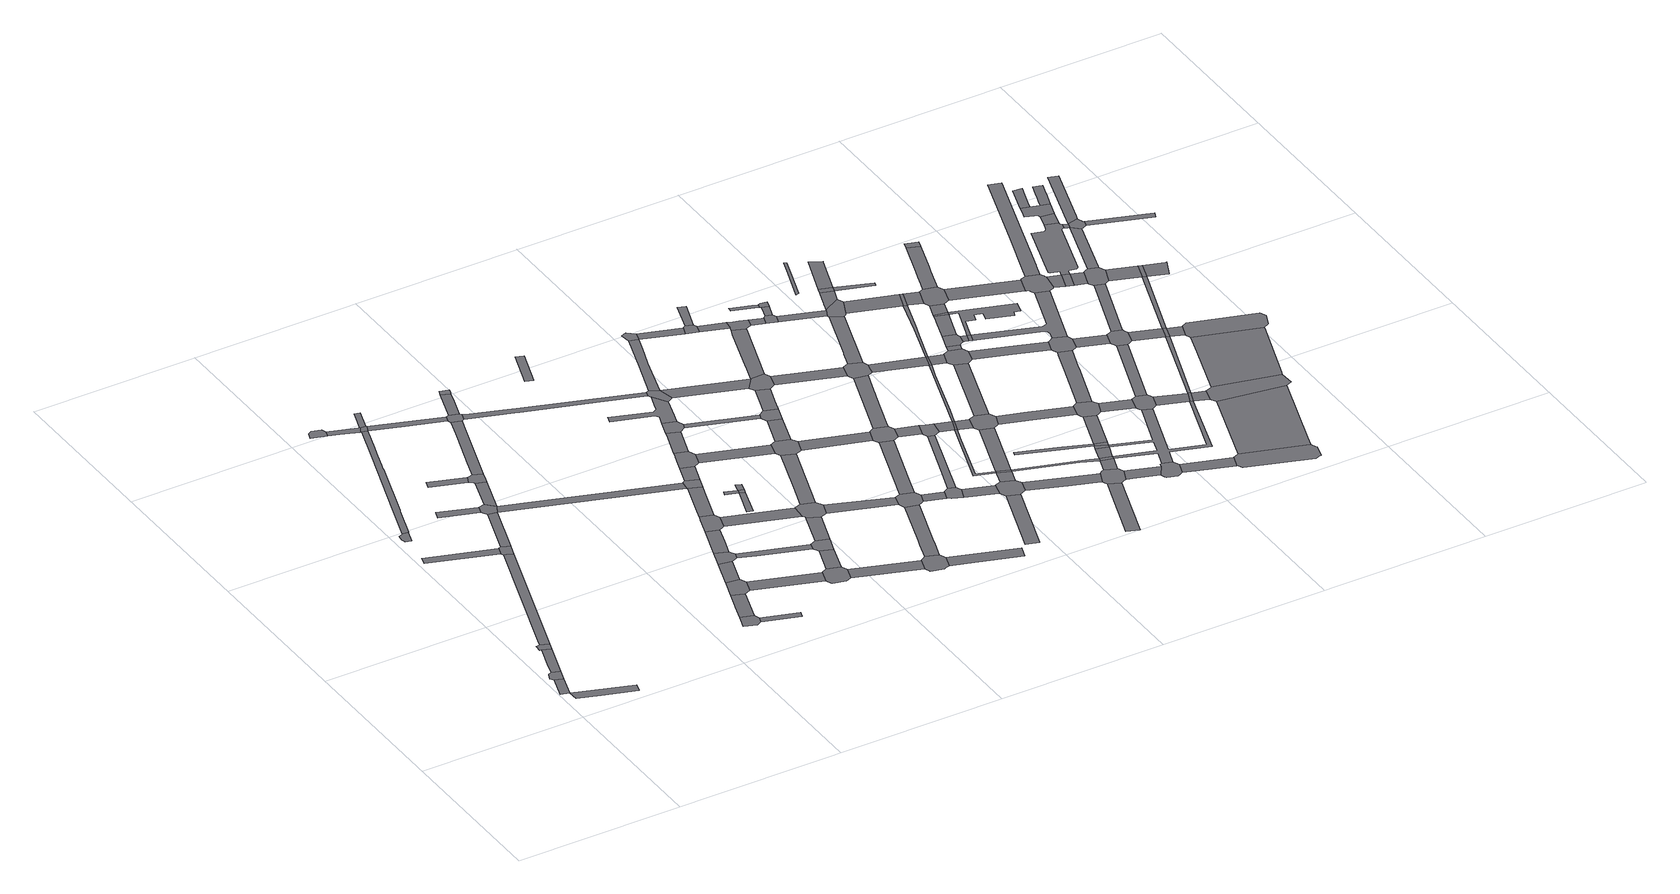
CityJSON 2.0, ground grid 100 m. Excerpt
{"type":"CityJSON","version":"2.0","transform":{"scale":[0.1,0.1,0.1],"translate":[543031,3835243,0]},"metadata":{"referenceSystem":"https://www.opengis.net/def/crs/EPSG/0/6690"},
"CityObjects":{
"road1":{"type":"Road","attributes":{"RoadStructureAttribute.sectionType":"1"},"geometry":[{"type":"MultiSurface","lod":"1","boundaries":[[[0,1,2,3,4]]]}]},
"road2":{"type":"Road","geometry":[{"type":"MultiSurface","lod":"1","boundaries":[[[5,6,7,8,1,0,4,9]]]}]},
"road3":{"type":"Road","attributes":{"RoadStructureAttribute.sectionType":"1"},"geometry":[{"type":"MultiSurface","lod":"1","boundaries":[[[10,3,11,12,13,14,15]]]}]},
"road4":{"type":"Road","attributes":{"RoadStructureAttribute.sectionType":"1"},"geometry":[{"type":"MultiSurface","lod":"1","boundaries":[[[16,17,6,5,9,18]]]}]},
"road5":{"type":"Road","geometry":[{"type":"MultiSurface","lod":"1","boundaries":[[[19,20,21,22,16,18,23]]]}]},
"road6":{"type":"Road","attributes":{"RoadStructureAttribute.sectionType":"1"},"geometry":[{"type":"MultiSurface","lod":"1","boundaries":[[[24,25,26,19,23,27]]]}]},
"road7":{"type":"Road","geometry":[{"type":"MultiSurface","lod":"1","boundaries":[[[28,29,30,31,32,33,34,35,36]]]}]},
"road8":{"type":"Road","attributes":{"RoadStructureAttribute.sectionType":"1"},"geometry":[{"type":"MultiSurface","lod":"1","boundaries":[[[37,38,39,40]]]}]},
"road9":{"type":"Road","geometry":[{"type":"MultiSurface","lod":"1","boundaries":[[[41,42,40,39,25,24,27,43]]]}]},
"road10":{"type":"Road","attributes":{"RoadStructureAttribute.sectionType":"1"},"geometry":[{"type":"MultiSurface","lod":"1","boundaries":[[[44,45,46,47,28,36,48,49,50,51,52,53,54,55,56]]]}]},
"road11":{"type":"Road","attributes":{"RoadStructureAttribute.sectionType":"1"},"geometry":[{"type":"MultiSurface","lod":"1","boundaries":[[[57,58,59,60]]]}]},
"road12":{"type":"Road","attributes":{"RoadStructureAttribute.sectionType":"1"},"geometry":[{"type":"MultiSurface","lod":"1","boundaries":[[[61,42,41,43,62]]]}]},
"road13":{"type":"Road","geometry":[{"type":"MultiSurface","lod":"1","boundaries":[[[63,64,65,66,67,68]]]}]},
"road14":{"type":"Road","geometry":[{"type":"MultiSurface","lod":"1","boundaries":[[[69,60,59,61,62,70]]]}]},
"road15":{"type":"Road","attributes":{"RoadStructureAttribute.sectionType":"1"},"geometry":[{"type":"MultiSurface","lod":"1","boundaries":[[[71,72,67,66,73,74,75,76]]]}]},
"road16":{"type":"Road","attributes":{"RoadStructureAttribute.sectionType":"1"},"geometry":[{"type":"MultiSurface","lod":"1","boundaries":[[[77,78,79,80,81]]]}]},
"road17":{"type":"Road","attributes":{"RoadStructureAttribute.sectionType":"1"},"geometry":[{"type":"MultiSurface","lod":"1","boundaries":[[[82,69,70,83]]]}]},
"road18":{"type":"Road","geometry":[{"type":"MultiSurface","lod":"1","boundaries":[[[84,76,75,85,44,56,86,87]]]}]},
"road19":{"type":"Road","geometry":[{"type":"MultiSurface","lod":"1","boundaries":[[[88,89,90,91,92,93]]]}]},
"road20":{"type":"Road","attributes":{"RoadStructureAttribute.sectionType":"1"},"geometry":[{"type":"MultiSurface","lod":"1","boundaries":[[[94,84,87,95]]]}]},
"road21":{"type":"Road","geometry":[{"type":"MultiSurface","lod":"1","boundaries":[[[96,97,81,80,98,99,82,83,100,101]]]}]},
"road22":{"type":"Road","attributes":{"RoadStructureAttribute.sectionType":"1"},"geometry":[{"type":"MultiSurface","lod":"1","boundaries":[[[102,103,104,88,93,105]]]}]},
"road23":{"type":"Road","geometry":[{"type":"MultiSurface","lod":"1","boundaries":[[[106,107,92,91]]]}]},
"road24":{"type":"Road","attributes":{"RoadStructureAttribute.sectionType":"1"},"geometry":[{"type":"MultiSurface","lod":"1","boundaries":[[[86,56,108,109,110]]]}]},
"road25":{"type":"Road","geometry":[{"type":"MultiSurface","lod":"1","boundaries":[[[111,112,102,105,113,114,115,116]]]}]},
"road26":{"type":"Road","attributes":{"RoadStructureAttribute.sectionType":"1"},"geometry":[{"type":"MultiSurface","lod":"1","boundaries":[[[117,118,119,120,121,96,101,122,123]]]}]},
"road27":{"type":"Road","attributes":{"RoadStructureAttribute.sectionType":"1"},"geometry":[{"type":"MultiSurface","lod":"1","boundaries":[[[124,111,116,125,126]]]}]},
"road28":{"type":"Road","attributes":{"RoadStructureAttribute.sectionType":"1"},"geometry":[{"type":"MultiSurface","lod":"1","boundaries":[[[70,62,127,128]]]}]},
"road29":{"type":"Road","geometry":[{"type":"MultiSurface","lod":"1","boundaries":[[[129,124,126,130,131,132,133]]]}]},
"road30":{"type":"Road","geometry":[{"type":"MultiSurface","lod":"1","boundaries":[[[134,110,109,117,123,135,136,137]]]}]},
"road31":{"type":"Road","attributes":{"RoadStructureAttribute.sectionType":"1"},"geometry":[{"type":"MultiSurface","lod":"1","boundaries":[[[115,114,138,139]]]}]},
"road32":{"type":"Road","attributes":{"RoadStructureAttribute.sectionType":"1"},"geometry":[{"type":"MultiSurface","lod":"1","boundaries":[[[140,129,133,141,142]]]}]},
"road33":{"type":"Road","attributes":{"RoadStructureAttribute.sectionType":"1"},"geometry":[{"type":"MultiSurface","lod":"1","boundaries":[[[143,134,137,144,145,146]]]}]},
"road34":{"type":"Road","geometry":[{"type":"MultiSurface","lod":"1","boundaries":[[[147,143,146,148,149]]]}]},
"road35":{"type":"Road","geometry":[{"type":"MultiSurface","lod":"1","boundaries":[[[150,151,152,140,142,153,154,155,156]]]}]},
"road36":{"type":"Road","attributes":{"RoadStructureAttribute.sectionType":"1"},"geometry":[{"type":"MultiSurface","lod":"1","boundaries":[[[132,131,157,158,159]]]}]},
"road37":{"type":"Road","geometry":[{"type":"MultiSurface","lod":"1","boundaries":[[[160,139,138,161,162,163,164,165]]]}]},
"road38":{"type":"Road","attributes":{"RoadStructureAttribute.sectionType":"1"},"geometry":[{"type":"MultiSurface","lod":"1","boundaries":[[[166,167,168,150,156,169,170]]]}]},
"road39":{"type":"Road","attributes":{"RoadStructureAttribute.sectionType":"1"},"geometry":[{"type":"MultiSurface","lod":"1","boundaries":[[[171,160,165,172]]]}]},
"road40":{"type":"Road","geometry":[{"type":"MultiSurface","lod":"1","boundaries":[[[173,128,127,166,170,174]]]}]},
"road41":{"type":"Road","attributes":{"RoadStructureAttribute.sectionType":"1"},"geometry":[{"type":"MultiSurface","lod":"1","boundaries":[[[155,154,175,176]]]}]},
"road42":{"type":"Road","geometry":[{"type":"MultiSurface","lod":"1","boundaries":[[[177,159,158,171,172,178]]]}]},
"road43":{"type":"Road","attributes":{"RoadStructureAttribute.sectionType":"1"},"geometry":[{"type":"MultiSurface","lod":"1","boundaries":[[[179,180,181,182,183,136,135,184,185,186,187,188]]]}]},
"road44":{"type":"Road","attributes":{"RoadStructureAttribute.sectionType":"1"},"geometry":[{"type":"MultiSurface","lod":"1","boundaries":[[[189,173,174,190]]]}]},
"road45":{"type":"Road","attributes":{"RoadStructureAttribute.sectionType":"1"},"geometry":[{"type":"MultiSurface","lod":"1","boundaries":[[[191,192,193,194]]]}]},
"road46":{"type":"Road","attributes":{"RoadStructureAttribute.sectionType":"1"},"geometry":[{"type":"MultiSurface","lod":"1","boundaries":[[[195,196,191,197]]]}]},
"road47":{"type":"Road","attributes":{"RoadStructureAttribute.sectionType":"1"},"geometry":[{"type":"MultiSurface","lod":"1","boundaries":[[[164,163,198,199]]]}]},
"road48":{"type":"Road","geometry":[{"type":"MultiSurface","lod":"1","boundaries":[[[197,191,194,200]]]}]},
"road49":{"type":"Road","attributes":{"RoadStructureAttribute.sectionType":"1"},"geometry":[{"type":"MultiSurface","lod":"1","boundaries":[[[201,202,177,178,203]]]}]},
"road50":{"type":"Road","geometry":[{"type":"MultiSurface","lod":"1","boundaries":[[[204,205,197,200]]]}]},
"road51":{"type":"Road","geometry":[{"type":"MultiSurface","lod":"1","boundaries":[[[206,207,208,209,189,190,210,211,212]]]}]},
"road52":{"type":"Road","attributes":{"RoadStructureAttribute.sectionType":"1"},"geometry":[{"type":"MultiSurface","lod":"1","boundaries":[[[213,214,215,216,217]]]}]},
"road53":{"type":"Road","attributes":{"RoadStructureAttribute.sectionType":"1"},"geometry":[{"type":"MultiSurface","lod":"1","boundaries":[[[218,219,206,212,220]]]}]},
"road54":{"type":"Road","geometry":[{"type":"MultiSurface","lod":"1","boundaries":[[[221,176,175,222,223,224,201,203,225,226,227,228]]]}]},
"road55":{"type":"Road","geometry":[{"type":"MultiSurface","lod":"1","boundaries":[[[229,230,231,232,233,234,235,236,237,238,239,240,241,242,243]]]}]},
"road56":{"type":"Road","geometry":[{"type":"MultiSurface","lod":"1","boundaries":[[[244,245,199,198,246,247,248,249,250,251,252,253]]]}]},
"road57":{"type":"Road","geometry":[{"type":"MultiSurface","lod":"1","boundaries":[[[240,218,220,254,255,241]]]}]},
"road58":{"type":"Road","attributes":{"RoadStructureAttribute.sectionType":"1"},"geometry":[{"type":"MultiSurface","lod":"1","boundaries":[[[211,210,256,257]]]}]},
"road59":{"type":"Road","attributes":{"RoadStructureAttribute.sectionType":"1"},"geometry":[{"type":"MultiSurface","lod":"1","boundaries":[[[258,259,221,228,260]]]}]},
"road60":{"type":"Road","attributes":{"RoadStructureAttribute.sectionType":"1"},"geometry":[{"type":"MultiSurface","lod":"1","boundaries":[[[227,226,261,262]]]}]},
"road61":{"type":"Road","attributes":{"RoadStructureAttribute.sectionType":"1"},"geometry":[{"type":"MultiSurface","lod":"1","boundaries":[[[263,264,265,266,244,253,267,268,269]]]}]},
"road62":{"type":"Road","geometry":[{"type":"MultiSurface","lod":"1","boundaries":[[[270,188,187,229,243,271,272]]]}]},
"road63":{"type":"Road","attributes":{"RoadStructureAttribute.sectionType":"1"},"geometry":[{"type":"MultiSurface","lod":"1","boundaries":[[[251,250,273,274,275]]]}]},
"road64":{"type":"Road","attributes":{"RoadStructureAttribute.sectionType":"1"},"geometry":[{"type":"MultiSurface","lod":"1","boundaries":[[[255,254,276,277]]]}]},
"road65":{"type":"Road","geometry":[{"type":"MultiSurface","lod":"1","boundaries":[[[278,257,256,258,260,279,280,281]]]}]},
"road66":{"type":"Road","attributes":{"RoadStructureAttribute.sectionType":"1"},"geometry":[{"type":"MultiSurface","lod":"1","boundaries":[[[282,283,270,272,284,285,286,287]]]}]},
"road67":{"type":"Road","geometry":[{"type":"MultiSurface","lod":"1","boundaries":[[[288,262,261,289,263,269,290,291,292,293,294]]]}]},
"road68":{"type":"Road","attributes":{"RoadStructureAttribute.sectionType":"1"},"geometry":[{"type":"MultiSurface","lod":"1","boundaries":[[[295,278,281,296]]]}]},
"road69":{"type":"Road","attributes":{"RoadStructureAttribute.sectionType":"1"},"geometry":[{"type":"MultiSurface","lod":"1","boundaries":[[[272,271,297,298]]]}]},
"road70":{"type":"Road","geometry":[{"type":"MultiSurface","lod":"1","boundaries":[[[299,277,276,295,296,300]]]}]},
"road71":{"type":"Road","attributes":{"RoadStructureAttribute.sectionType":"1"},"geometry":[{"type":"MultiSurface","lod":"1","boundaries":[[[293,292,301,302]]]}]},
"road72":{"type":"Road","attributes":{"RoadStructureAttribute.sectionType":"1"},"geometry":[{"type":"MultiSurface","lod":"1","boundaries":[[[280,279,303,304]]]}]},
"road73":{"type":"Road","geometry":[{"type":"MultiSurface","lod":"1","boundaries":[[[305,306,282,287,307]]]}]},
"road74":{"type":"Road","attributes":{"RoadStructureAttribute.sectionType":"1"},"geometry":[{"type":"MultiSurface","lod":"1","boundaries":[[[308,309,288,294,310,311,312]]]}]},
"road75":{"type":"Road","attributes":{"RoadStructureAttribute.sectionType":"1"},"geometry":[{"type":"MultiSurface","lod":"1","boundaries":[[[313,314,299,300,315,316,317]]]}]},
"road76":{"type":"Road","geometry":[{"type":"MultiSurface","lod":"1","boundaries":[[[318,319,302,301,320,321,322,323,324,325,326,327]]]}]},
"road77":{"type":"Road","attributes":{"RoadStructureAttribute.sectionType":"1"},"geometry":[{"type":"MultiSurface","lod":"1","boundaries":[[[328,329,330,331]]]}]},
"road78":{"type":"Road","attributes":{"RoadStructureAttribute.sectionType":"1"},"geometry":[{"type":"MultiSurface","lod":"1","boundaries":[[[307,287,332,333]]]}]},
"road79":{"type":"Road","geometry":[{"type":"MultiSurface","lod":"1","boundaries":[[[334,298,297,335,313,317,336,337]]]}]},
"road80":{"type":"Road","attributes":{"RoadStructureAttribute.sectionType":"1"},"geometry":[{"type":"MultiSurface","lod":"1","boundaries":[[[324,323,338,339,340]]]}]},
"road81":{"type":"Road","geometry":[{"type":"MultiSurface","lod":"1","boundaries":[[[341,304,303,342,308,312,343,344,345]]]}]},
"road82":{"type":"Road","attributes":{"RoadStructureAttribute.sectionType":"1"},"geometry":[{"type":"MultiSurface","lod":"1","boundaries":[[[346,347,318,327,348]]]}]},
"road83":{"type":"Road","geometry":[{"type":"MultiSurface","lod":"1","boundaries":[[[349,333,332,350,351,352]]]}]},
"road84":{"type":"Road","geometry":[{"type":"MultiSurface","lod":"1","boundaries":[[[353,354,340,339,355,328,331,356,357,358,359]]]}]},
"road85":{"type":"Road","attributes":{"RoadStructureAttribute.sectionType":"1"},"geometry":[{"type":"MultiSurface","lod":"1","boundaries":[[[360,361,362,363,298,334,364,365]]]}]},
"road86":{"type":"Road","attributes":{"RoadStructureAttribute.sectionType":"1"},"geometry":[{"type":"MultiSurface","lod":"1","boundaries":[[[344,343,366,367]]]}]},
"road87":{"type":"Road","geometry":[{"type":"MultiSurface","lod":"1","boundaries":[[[368,369,370,349,352]]]}]},
"road88":{"type":"Road","attributes":{"RoadStructureAttribute.sectionType":"1"},"geometry":[{"type":"MultiSurface","lod":"1","boundaries":[[[371,372,353,359,373]]]}]},
"road89":{"type":"Road","attributes":{"RoadStructureAttribute.sectionType":"1"},"geometry":[{"type":"MultiSurface","lod":"1","boundaries":[[[337,336,374,375]]]}]},
"road90":{"type":"Road","attributes":{"RoadStructureAttribute.sectionType":"1"},"geometry":[{"type":"MultiSurface","lod":"1","boundaries":[[[351,350,376,377,378]]]}]},
"road91":{"type":"Road","attributes":{"RoadStructureAttribute.sectionType":"1"},"geometry":[{"type":"MultiSurface","lod":"1","boundaries":[[[379,380,371,381,382,383,384]]]}]},
"road92":{"type":"Road","geometry":[{"type":"MultiSurface","lod":"1","boundaries":[[[381,371,373,385]]]}]},
"road93":{"type":"Road","attributes":{"RoadStructureAttribute.sectionType":"1"},"geometry":[{"type":"MultiSurface","lod":"1","boundaries":[[[386,341,345,387,388,389,390,391,392]]]}]},
"road94":{"type":"Road","geometry":[{"type":"MultiSurface","lod":"1","boundaries":[[[393,394,367,366,346,348,395,396]]]}]},
"road95":{"type":"Road","geometry":[{"type":"MultiSurface","lod":"1","boundaries":[[[397,398,378,377,360,365,399,400,401]]]}]},
"road96":{"type":"Road","attributes":{"RoadStructureAttribute.sectionType":"1"},"geometry":[{"type":"MultiSurface","lod":"1","boundaries":[[[396,395,379,402]]]}]},
"road97":{"type":"Road","attributes":{"RoadStructureAttribute.sectionType":"1"},"geometry":[{"type":"MultiSurface","lod":"1","boundaries":[[[403,381,385,404,405,406]]]}]},
"road98":{"type":"Road","attributes":{"RoadStructureAttribute.sectionType":"1"},"geometry":[{"type":"MultiSurface","lod":"1","boundaries":[[[407,358,357,408,409,410,411]]]}]},
"road99":{"type":"Road","geometry":[{"type":"MultiSurface","lod":"1","boundaries":[[[402,379,384,412]]]}]},
"road100":{"type":"Road","attributes":{"RoadStructureAttribute.sectionType":"1"},"geometry":[{"type":"MultiSurface","lod":"1","boundaries":[[[413,401,400,414,415,416]]]}]},
"road101":{"type":"Road","attributes":{"RoadStructureAttribute.sectionType":"1"},"geometry":[{"type":"MultiSurface","lod":"1","boundaries":[[[417,418,419,420,421,422,423]]]}]},
"road102":{"type":"Road","attributes":{"RoadStructureAttribute.sectionType":"1"},"geometry":[{"type":"MultiSurface","lod":"1","boundaries":[[[412,384,424,425,426]]]}]},
"road103":{"type":"Road","geometry":[{"type":"MultiSurface","lod":"1","boundaries":[[[427,428,375,374,386,392,429,430,431,432,433,434,435]]]}]},
"road104":{"type":"Road","geometry":[{"type":"MultiSurface","lod":"1","boundaries":[[[436,437,438,439,440,441,442,443]]]}]},
"road105":{"type":"Road","attributes":{"RoadStructureAttribute.sectionType":"1"},"geometry":[{"type":"MultiSurface","lod":"1","boundaries":[[[444,445,385,373,446,447,448]]]}]},
"road106":{"type":"Road","geometry":[{"type":"MultiSurface","lod":"1","boundaries":[[[449,416,415,450,451,452]]]}]},
"road107":{"type":"Road"},
"road108":{"type":"Road","geometry":[{"type":"MultiSurface","lod":"1","boundaries":[[[453,426,425,403,406,454,455,456]]]}]},
"road109":{"type":"Road","attributes":{"RoadStructureAttribute.sectionType":"1"},"geometry":[{"type":"MultiSurface","lod":"1","boundaries":[[[457,458,449,452,459]]]}]},
"road110":{"type":"Road","geometry":[{"type":"MultiSurface","lod":"1","boundaries":[[[460,461,443,442,457,459,462]]]}]},
"road111":{"type":"Road","attributes":{"RoadStructureAttribute.sectionType":"1"},"geometry":[{"type":"MultiSurface","lod":"1","boundaries":[[[463,402,412,464,465,466]]]}]},
"road112":{"type":"Road","attributes":{"RoadStructureAttribute.sectionType":"1"},"geometry":[{"type":"MultiSurface","lod":"1","boundaries":[[[467,468,469,470,471,472]]]}]},
"road113":{"type":"Road","geometry":[{"type":"MultiSurface","lod":"1","boundaries":[[[473,474,475,411,410,476,417,423,477,478,479,480,481,482,483]]]}]},
"road114":{"type":"Road","attributes":{"RoadStructureAttribute.sectionType":"1"},"geometry":[{"type":"MultiSurface","lod":"1","boundaries":[[[484,485,486,487,427,435,488]]]}]},
"road115":{"type":"Road","attributes":{"RoadStructureAttribute.sectionType":"1"},"geometry":[{"type":"MultiSurface","lod":"1","boundaries":[[[489,490,451,450,491,492]]]}]},
"road116":{"type":"Road","attributes":{"RoadStructureAttribute.sectionType":"1"},"geometry":[{"type":"MultiSurface","lod":"1","boundaries":[[[434,433,432,433,432,431,493,494,463,495]]]}]},
"road117":{"type":"Road","attributes":{"RoadStructureAttribute.sectionType":"1"},"geometry":[{"type":"MultiSurface","lod":"1","boundaries":[[[447,473,483,496,497]]]}]},
"road118":{"type":"Road","geometry":[{"type":"MultiSurface","lod":"1","boundaries":[[[448,447,497,498]]]}]},
"road119":{"type":"Road","attributes":{"RoadStructureAttribute.sectionType":"1"},"geometry":[{"type":"MultiSurface","lod":"1","boundaries":[[[499,453,456,500]]]}]},
"road120":{"type":"Road","attributes":{"RoadStructureAttribute.sectionType":"1"},"geometry":[{"type":"MultiSurface","lod":"1","boundaries":[[[501,480,479,502,503,504,505,506]]]}]},
"road121":{"type":"Road","attributes":{"RoadStructureAttribute.sectionType":"1"},"geometry":[{"type":"MultiSurface","lod":"1","boundaries":[[[507,508,448,498,509]]]}]},
"road122":{"type":"Road","attributes":{"RoadStructureAttribute.sectionType":"1"},"geometry":[{"type":"MultiSurface","lod":"1","boundaries":[[[510,455,454,511,512,513]]]}]},
"road123":{"type":"Road","geometry":[{"type":"MultiSurface","lod":"1","boundaries":[[[495,463,466,514]]]}]},
"road124":{"type":"Road","geometry":[{"type":"MultiSurface","lod":"1","boundaries":[[[471,507,509,515]]]}]},
"road125":{"type":"Road","geometry":[{"type":"MultiSurface","lod":"1","boundaries":[[[472,471,515,516]]]}]},
"road126":{"type":"Road","geometry":[{"type":"MultiSurface","lod":"1","boundaries":[[[517,492,491,484,488,518,519,520,521]]]}]},
"road127":{"type":"Road","attributes":{"RoadStructureAttribute.sectionType":"1"},"geometry":[{"type":"MultiSurface","lod":"1","boundaries":[[[514,466,522,523]]]}]},
"road128":{"type":"Road","attributes":{"RoadStructureAttribute.sectionType":"1"},"geometry":[{"type":"MultiSurface","lod":"1","boundaries":[[[524,525,526,527,492,517,528,529]]]}]},
"road129":{"type":"Road","attributes":{"RoadStructureAttribute.sectionType":"1"},"geometry":[{"type":"MultiSurface","lod":"1","boundaries":[[[530,531,532,533,534,535,536,537]]]}]},
"road130":{"type":"Road","geometry":[{"type":"MultiSurface","lod":"1","boundaries":[[[538,539,540,506,505,541,542,543,544,545,546,547,548,549]]]}]},
"road131":{"type":"Road","attributes":{"RoadStructureAttribute.sectionType":"1"},"geometry":[{"type":"MultiSurface","lod":"1","boundaries":[[[550,472,516,551]]]}]},
"road132":{"type":"Road","geometry":[{"type":"MultiSurface","lod":"1","boundaries":[[[552,553,523,522,499,500,554,555,556,557,558,559]]]}]},
"road133":{"type":"Road","geometry":[{"type":"MultiSurface","lod":"1","boundaries":[[[560,524,529,561]]]}]},
"road134":{"type":"Road","attributes":{"RoadStructureAttribute.sectionType":"1"},"geometry":[{"type":"MultiSurface","lod":"1","boundaries":[[[562,563,564,495,514,565,566,567,568]]]}]},
"road135":{"type":"Road","attributes":{"RoadStructureAttribute.sectionType":"1"},"geometry":[{"type":"MultiSurface","lod":"1","boundaries":[[[569,552,559,570]]]}]},
"road136":{"type":"Road","attributes":{"RoadStructureAttribute.sectionType":"1"},"geometry":[{"type":"MultiSurface","lod":"1","boundaries":[[[571,572,521,520,562,573]]]}]},
"road137":{"type":"Road","attributes":{"RoadStructureAttribute.sectionType":"1"},"geometry":[{"type":"MultiSurface","lod":"1","boundaries":[[[574,560,561,575,576,577]]]}]},
"road138":{"type":"Road","geometry":[{"type":"MultiSurface","lod":"1","boundaries":[[[578,579,569,570,580,581,582,583]]]}]},
"road139":{"type":"Road","geometry":[{"type":"MultiSurface","lod":"1","boundaries":[[[584,513,512,585,550,551,586,587,588,589]]]}]},
"road140":{"type":"Road","attributes":{"RoadStructureAttribute.sectionType":"1"},"geometry":[{"type":"MultiSurface","lod":"1","boundaries":[[[590,591,592,561,529]]]}]},
"road141":{"type":"Road","attributes":{"RoadStructureAttribute.sectionType":"1"},"geometry":[{"type":"MultiSurface","lod":"1","boundaries":[[[547,546,593,594,595]]]}]},
"road142":{"type":"Road","attributes":{"RoadStructureAttribute.sectionType":"1"},"geometry":[{"type":"MultiSurface","lod":"1","boundaries":[[[582,581,596,597,598]]]}]},
"road143":{"type":"Road","geometry":[{"type":"MultiSurface","lod":"1","boundaries":[[[599,600,515,509,601,602,498,497,603,538,549,604,605,606,607,608,609,610]]]}]},
"road144":{"type":"Road","geometry":[{"type":"MultiSurface","lod":"1","boundaries":[[[598,597,611,612]]]}]},
"road145":{"type":"Road","attributes":{"RoadStructureAttribute.sectionType":"1"},"geometry":[{"type":"MultiSurface","lod":"1","boundaries":[[[613,614,615,578,583,616,617]]]}]},
"road146":{"type":"Road","geometry":[{"type":"MultiSurface","lod":"1","boundaries":[[[573,562,568,618]]]}]},
"road147":{"type":"Road","attributes":{"RoadStructureAttribute.sectionType":"1"},"geometry":[{"type":"MultiSurface","lod":"1","boundaries":[[[588,587,619,620]]]}]},
"road148":{"type":"Road","attributes":{"RoadStructureAttribute.sectionType":"1"},"geometry":[{"type":"MultiSurface","lod":"1","boundaries":[[[621,556,555,622,623,624]]]}]},
"road149":{"type":"Road","geometry":[{"type":"MultiSurface","lod":"1","boundaries":[[[625,613,617,626]]]}]},
"road150":{"type":"Road","attributes":{"RoadStructureAttribute.sectionType":"1"},"geometry":[{"type":"MultiSurface","lod":"1","boundaries":[[[618,568,627,628,629]]]}]},
"road151":{"type":"Road","attributes":{"RoadStructureAttribute.sectionType":"1"},"geometry":[{"type":"MultiSurface","lod":"1","boundaries":[[[630,625,626,631]]]}]},
"road152":{"type":"Road","attributes":{"RoadStructureAttribute.sectionType":"1"},"geometry":[{"type":"MultiSurface","lod":"1","boundaries":[[[632,633,634,635,584,589,636,637,638]]]}]},
"road153":{"type":"Road","geometry":[{"type":"MultiSurface","lod":"1","boundaries":[[[639,640,629,628,641,642,630,631,643,644,645,646,647,648]]]}]},
"road154":{"type":"Road","geometry":[{"type":"MultiSurface","lod":"1","boundaries":[[[649,650,651,620,619,652,599,610,653,654,655,656,657,658,659]]]}]},
"road155":{"type":"Road","geometry":[{"type":"MultiSurface","lod":"1","boundaries":[[[660,661,662,663,664,665,666,667,668,669,670,626,617,671,672,673,598,612]]]}]},
"road156":{"type":"Road","geometry":[{"type":"MultiSurface","lod":"1","boundaries":[[[674,675,595,594,676,677,678,679,680,681,682,683,684]]]}]},
"road157":{"type":"Road","attributes":{"RoadStructureAttribute.sectionType":"1"},"geometry":[{"type":"MultiSurface","lod":"1","boundaries":[[[685,686,687,688,612,611,689,690,691,692,693,694]]]}]},
"road158":{"type":"Road","geometry":[{"type":"MultiSurface","lod":"1","boundaries":[[[692,695,624,623,632,638,696,697,698,693]]]}]},
"road159":{"type":"Road","attributes":{"RoadStructureAttribute.sectionType":"1"},"geometry":[{"type":"MultiSurface","lod":"1","boundaries":[[[699,656,655,607,700]]]}]},
"road160":{"type":"Road","attributes":{"RoadStructureAttribute.sectionType":"1"},"geometry":[{"type":"MultiSurface","lod":"1","boundaries":[[[701,702,703,704,639,648,705,706,707,708]]]}]},
"road161":{"type":"Road","attributes":{"RoadStructureAttribute.sectionType":"1"},"geometry":[{"type":"MultiSurface","lod":"1","boundaries":[[[709,649,659,710]]]}]},
"road162":{"type":"Road","geometry":[{"type":"MultiSurface","lod":"1","boundaries":[[[700,607,606,711]]]}]},
"road163":{"type":"Road","attributes":{"RoadStructureAttribute.sectionType":"1"},"geometry":[{"type":"MultiSurface","lod":"1","boundaries":[[[646,645,712,713]]]}]},
"road164":{"type":"Road","attributes":{"RoadStructureAttribute.sectionType":"1"},"geometry":[{"type":"MultiSurface","lod":"1","boundaries":[[[714,711,606,715,716,717,718]]]}]},
"road165":{"type":"Road","attributes":{"RoadStructureAttribute.sectionType":"1"},"geometry":[{"type":"MultiSurface","lod":"1","boundaries":[[[698,697,719,720]]]}]},
"road166":{"type":"Road","geometry":[{"type":"MultiSurface","lod":"1","boundaries":[[[721,701,708,722]]]}]},
"road167":{"type":"Road","attributes":{"function":"3","RoadStructureAttribute.sectionType":"1"},"geometry":[{"type":"MultiSurface","lod":"1","boundaries":[[[723,674,684,724,725]]]}]},
"road168":{"type":"Road","geometry":[{"type":"MultiSurface","lod":"1","boundaries":[[[726,727,720,719,728,709,710,729,730,731,732,733,734]]]}]},
"road169":{"type":"Road","attributes":{"RoadStructureAttribute.sectionType":"1"},"geometry":[{"type":"MultiSurface","lod":"1","boundaries":[[[735,700,711,736]]]}]},
"road170":{"type":"Road","geometry":[{"type":"MultiSurface","lod":"1","boundaries":[[[737,738,739,713,712,740,741,742,743,685,694,744,745,746,747,748,749,750]]]}]},
"road171":{"type":"Road","geometry":[{"type":"MultiSurface","lod":"1","boundaries":[[[751,752,753,718,717,754,723,725,755,756,757,758]]]}]},
"road172":{"type":"Road","attributes":{"RoadStructureAttribute.sectionType":"1"},"geometry":[{"type":"MultiSurface","lod":"1","boundaries":[[[731,730,735,759]]]}]},
"road173":{"type":"Road","attributes":{"RoadStructureAttribute.sectionType":"1"},"geometry":[{"type":"MultiSurface","lod":"1","boundaries":[[[760,761,726,734,762]]]}]},
"road174":{"type":"Road","attributes":{"RoadStructureAttribute.sectionType":"1"},"geometry":[{"type":"MultiSurface","lod":"1","boundaries":[[[747,746,763,764]]]}]},
"road175":{"type":"Road","geometry":[{"type":"MultiSurface","lod":"1","boundaries":[[[759,735,736,765]]]}]},
"road176":{"type":"Road","geometry":[{"type":"MultiSurface","lod":"1","boundaries":[[[764,763,766,767]]]}]},
"road177":{"type":"Road","attributes":{"RoadStructureAttribute.sectionType":"1"},"geometry":[{"type":"MultiSurface","lod":"1","boundaries":[[[765,736,768,769]]]}]},
"road178":{"type":"Road","attributes":{"RoadStructureAttribute.sectionType":"1"},"geometry":[{"type":"MultiSurface","lod":"1","boundaries":[[[770,767,766,771,772]]]}]},
"road179":{"type":"Road","attributes":{"function":"3","RoadStructureAttribute.sectionType":"1"},"geometry":[{"type":"MultiSurface","lod":"1","boundaries":[[[773,774,751,758,775,776,777]]]}]},
"road180":{"type":"Road","geometry":[{"type":"MultiSurface","lod":"1","boundaries":[[[778,779,780,772,771,781,782,760,762,783,784,785,786,787,788]]]}]},
"road181":{"type":"Road","attributes":{"RoadStructureAttribute.sectionType":"1"},"geometry":[{"type":"MultiSurface","lod":"1","boundaries":[[[789,759,765,790]]]}]},
"road182":{"type":"Road","attributes":{"RoadStructureAttribute.sectionType":"1"},"geometry":[{"type":"MultiSurface","lod":"1","boundaries":[[[791,792,793,737,750,794,795,796,797]]]}]},
"road183":{"type":"Road","attributes":{"RoadStructureAttribute.sectionType":"1"},"geometry":[{"type":"MultiSurface","lod":"1","boundaries":[[[798,799,800,801,802,803,804,805,806,807,808,764,767,809,810,811,812,813,814,815,816,817,818,819,820]]]}]},
"road184":{"type":"Road","attributes":{"RoadStructureAttribute.sectionType":"1"},"geometry":[{"type":"MultiSurface","lod":"1","boundaries":[[[785,784,789,821]]]}]},
"road185":{"type":"Road","geometry":[{"type":"MultiSurface","lod":"1","boundaries":[[[822,769,768,773,777,823,824,825]]]}]},
"road186":{"type":"Road","attributes":{"RoadStructureAttribute.sectionType":"1"},"geometry":[{"type":"MultiSurface","lod":"1","boundaries":[[[826,778,788,827,828]]]}]},
"road187":{"type":"Road","geometry":[{"type":"MultiSurface","lod":"1","boundaries":[[[821,789,790,829]]]}]},
"road188":{"type":"Road","attributes":{"RoadStructureAttribute.sectionType":"1"},"geometry":[{"type":"MultiSurface","lod":"1","boundaries":[[[830,798,820,831,832]]]}]},
"road189":{"type":"Road","geometry":[{"type":"MultiSurface","lod":"1","boundaries":[[[833,818,817,834,826,835]]]}]},
"road190":{"type":"Road","geometry":[{"type":"MultiSurface","lod":"1","boundaries":[[[836,837,838,839,840,841,830,832,842,843,844]]]}]},
"road191":{"type":"Road","attributes":{"RoadStructureAttribute.sectionType":"1"},"geometry":[{"type":"MultiSurface","lod":"1","boundaries":[[[845,829,790,846,847]]]}]},
"road192":{"type":"Road","attributes":{"RoadStructureAttribute.sectionType":"1"},"geometry":[{"type":"MultiSurface","lod":"1","boundaries":[[[848,836,844,849,850,851,852]]]}]},
"road193":{"type":"Road","geometry":[{"type":"MultiSurface","lod":"1","boundaries":[[[853,854,855,835,826,828,856,857,858]]]}]},
"road194":{"type":"Road","attributes":{"RoadStructureAttribute.sectionType":"1"},"geometry":[{"type":"MultiSurface","lod":"1","boundaries":[[[859,860,861,862,863,864,843,842,865,866,867,868]]]}]},
"road195":{"type":"Road","attributes":{"RoadStructureAttribute.sectionType":"1"},"geometry":[{"type":"MultiSurface","lod":"1","boundaries":[[[869,870,835,855,871,872]]]}]},
"road196":{"type":"Road","attributes":{"RoadStructureAttribute.sectionType":"1"},"geometry":[{"type":"MultiSurface","lod":"1","boundaries":[[[858,857,873,874]]]}]}
},
"vertices":[
[98,365,0],[52,381,0],[7,246,0],[58,232,0],[102,364,0],
[120,436,0],[75,451,0],[53,441,0],[39,403,0],[125,434,0],
[62,230,0],[63,171,0],[191,128,0],[387,62,0],[405,114,0],[405,115,0],
[142,661,0],[93,508,0],[195,643,0],
[158,707,0],[139,705,0],[137,705,0],[133,664,0],[211,689,0],
[454,1536,0],[439,1541,0],[173,751,0],[490,1524,0],
[78,1990,0],[76,1989,0],[55,1981,0],[54,1981,0],[45,1943,0],[52,1923,0],[54,1919,0],[87,1908,0],[113,1986,0],
[49,1739,0],[33,1691,0],[430,1558,0],[448,1608,0],
[476,1610,0],[464,1614,0],[515,1597,0],
[396,2936,0],[317,2696,0],[158,2225,0],[79,1993,0],[117,1987,0],[182,2182,0],[184,2189,0],[314,2571,0],[309,2572,0],[322,2609,0],[351,2696,0],[376,2768,0],[428,2927,0],
[336,2074,0],[320,2027,0],[543,1952,0],[559,1999,0],
[566,1918,0],[619,1908,0],
[169,3079,0],[144,3065,0],[131,3026,0],[220,2996,0],[233,3034,0],[223,3062,0],
[596,2007,0],[644,1957,0],
[402,2975,0],[316,3006,0],[303,2968,0],[308,2966,0],[389,2938,0],[408,2973,0],
[442,2349,0],[434,2326,0],[426,2302,0],[633,2230,0],[653,2276,0],
[662,2205,0],[720,2185,0],
[409,2976,0],[393,2937,0],[445,2968,0],[442,2969,0],
[1205,385,0],[1176,301,0],[1251,276,0],[1280,290,0],[1293,328,0],[1280,360,0],
[452,3106,0],[484,3095,0],
[688,2280,0],[670,2276,0],[650,2224,0],[656,2217,0],[735,2231,0],[745,2261,0],
[1272,587,0],[1241,494,0],[1237,483,0],[1348,561,0],
[1494,219,0],[1507,257,0],
[622,2862,0],[841,2789,0],[856,2829,0],
[1312,706,0],[1308,694,0],[1364,569,0],[1385,579,0],[1410,655,0],[1392,694,0],
[849,2771,0],[837,2730,0],[828,2701,0],[809,2644,0],[725,2393,0],[891,2702,0],[908,2752,0],
[1368,874,0],[1394,700,0],[1447,862,0],
[1598,1584,0],[1608,1638,0],
[1402,976,0],[1482,877,0],[1483,877,0],[1497,915,0],[1478,951,0],
[873,2833,0],[922,2758,0],[938,2805,0],[929,2817,0],
[1778,447,0],[1802,524,0],
[1469,1177,0],[1510,1046,0],[1545,1152,0],
[936,3022,0],[952,2887,0],[975,2956,0],[991,3004,0],
[948,3056,0],[997,3023,0],[1002,3038,0],
[1517,1318,0],[1512,1305,0],[1507,1289,0],[1572,1168,0],[1580,1172,0],[1605,1255,0],[1592,1293,0],
[1586,842,0],[1876,745,0],[1888,785,0],
[1839,542,0],[1795,409,0],[1872,388,0],[1907,404,0],[1932,481,0],[1915,517,0],
[1605,1582,0],[1526,1347,0],[1523,1338,0],[1663,1502,0],[1680,1554,0],
[1894,708,0],[1970,682,0],
[1627,1648,0],[1703,1622,0],
[1986,1036,0],[1995,1126,0],
[1926,802,0],[2002,777,0],
[1801,2508,0],[1219,2703,0],[1149,2727,0],[956,2792,0],[946,2800,0],[1207,2665,0],[1212,2663,0],[1629,2527,0],[1877,2446,0],[1886,2479,0],
[1666,1766,0],[1743,1740,0],
[1814,1401,0],[1757,1227,0],[1792,1217,0],[1847,1391,0],
[1749,1453,0],[1740,1428,0],[1822,1429,0],
[2288,275,0],[2313,353,0],
[1856,1418,0],
[1998,1017,0],[1995,1008,0],[2070,981,0],
[1871,1466,0],[1837,1477,0],
[1713,1906,0],[1709,1892,0],[1703,1874,0],[1682,1812,0],[1780,1758,0],[1805,1839,0],[1789,1881,0],
[1463,3127,0],[1387,2903,0],[1412,2895,0],[1435,2887,0],[1510,3111,0],
[1774,2089,0],[1770,2075,0],[1850,2063,0],
[2038,1141,0],[1991,1034,0],[1996,1030,0],[1998,1024,0],[2094,990,0],[2110,996,0],[2138,1074,0],[2116,1116,0],
[1887,2428,0],[1879,2405,0],[1862,2353,0],[1848,2311,0],[1826,2301,0],[1590,2381,0],[1583,2360,0],[1575,2338,0],[1811,2261,0],[1825,2242,0],[1824,2237,0],[1806,2183,0],[1883,2157,0],[1900,2212,0],[1941,2341,0],
[2348,375,0],[2332,365,0],[2299,241,0],[2301,237,0],[2378,218,0],[2392,224,0],[2414,232,0],[2439,310,0],[2422,345,0],[2423,347,0],
[1885,2082,0],[1898,2118,0],
[2175,1627,0],[2196,1709,0],
[2189,1594,0],[2090,1298,0],[2268,1565,0],
[2485,870,0],[2504,938,0],
[2500,832,0],[2397,523,0],[2388,497,0],[2384,483,0],[2460,459,0],[2464,472,0],[2577,810,0],
[1907,2486,0],[1980,2364,0],[1956,2457,0],
[2508,202,0],[2808,106,0],[2832,179,0],
[2280,1950,0],[2293,1985,0],
[2233,1723,0],[2308,1581,0],[2334,1662,0],[2314,1701,0],
[2062,2949,0],[1983,2712,0],[2038,2713,0],[2064,2789,0],[2082,2840,0],[2113,2932,0],
[2539,950,0],[2488,862,0],[2602,822,0],[2605,824,0],[2612,827,0],[2633,891,0],[2616,926,0],
[2297,1915,0],[2376,1889,0],
[2373,2231,0],[2429,2300,0],
[2330,2007,0],[2406,1981,0],
[2736,789,0],[2755,850,0],
[2684,1467,0],[2710,1544,0],
[2087,3023,0],[2055,3009,0],[2130,2984,0],
[2701,1431,0],[2590,1101,0],[2666,1075,0],[2685,1133,0],[2778,1406,0],
[2393,2194,0],[2355,2081,0],[2431,2056,0],[2436,2071,0],[2468,2168,0],
[2789,868,0],[2763,854,0],[2759,781,0],[2757,777,0],[2756,773,0],[2817,751,0],[2843,821,0],[2842,824,0],[2840,828,0],[2828,854,0],
[3016,645,0],[2866,198,0],[2942,173,0],[3091,619,0],
[2353,2852,0],[2371,2904,0],
[2515,2308,0],[2393,2196,0],[2505,2188,0],[2531,2268,0],
[2996,684,0],[2999,682,0],[3019,759,0],
[2745,1562,0],[2700,1434,0],[2815,1424,0],[2837,1502,0],[2822,1538,0],
[2951,1346,0],[2847,1037,0],[2989,1337,0],
[2392,2916,0],[2425,2828,0],[2443,2880,0],[2434,2903,0],
[3057,775,0],[3035,766,0],[3017,647,0],[3093,620,0],[3129,637,0],[3154,711,0],[3136,749,0],
[2577,2751,0],[2566,2718,0],[2466,2413,0],[2460,2397,0],[2654,2719,0],[2655,2724,0],
[2938,1382,0],[2964,1460,0],
[2492,3074,0],[2470,3081,0],[2448,3089,0],
[3086,861,0],[3082,849,0],[3162,829,0],
[2883,2062,0],[2908,2142,0],
[2576,2777,0],[2585,2774,0],[2594,2830,0],
[3108,1326,0],[2967,900,0],[3091,875,0],[2984,910,0],[3093,1244,0],[3120,1322,0],
[3168,847,0],
[2899,2023,0],[2834,1576,0],[2914,1812,0],[2926,1851,0],[2927,1853,0],[2933,1870,0],[2980,2008,0],
[3039,1435,0],[3001,1447,0],[3027,1354,0],[3043,1433,0],
[2662,2807,0],[2630,2818,0],[2664,2728,0],[2692,2740,0],[2709,2791,0],
[3138,1402,0],
[3220,1258,0],[3171,857,0],[3199,941,0],[3297,1234,0],
[3517,585,0],[3351,558,0],[3518,499,0],[3524,498,0],[3557,573,0],
[3149,1398,0],
[2778,2768,0],[2751,2720,0],[2770,2713,0],[2788,2765,0],
[3538,466,0],[3537,463,0],[3519,410,0],[3387,26,0],[3461,1,0],[3521,176,0],[3609,436,0],
[3133,1317,0],[3202,1294,0],[3226,1372,0],
[2946,2159,0],[2933,2153,0],[3003,2017,0],[3010,2020,0],[3015,2023,0],[3021,2051,0],[3021,2052,0],[3029,2095,0],[3021,2132,0],
[2796,2897,0],[2678,2939,0],[2676,2939,0],[2674,2927,0],[2672,2914,0],[2795,2870,0],[2819,2862,0],[2827,2886,0],
[3576,714,0],[3516,733,0],[3516,716,0],[3618,676,0],[3625,696,0],
[2803,2776,0],[2834,2692,0],[2852,2743,0],[2843,2766,0],
[3264,1387,0],[3332,1252,0],[3361,1326,0],[3341,1364,0],
[2830,2858,0],[2828,2852,0],[2870,2845,0],
[2844,2893,0],[2833,2888,0],[2884,2887,0],
[3310,1924,0],[3183,1500,0],[3287,1826,0],[3321,1920,0],
[3514,891,0],[3266,980,0],[3259,958,0],[3514,866,0],[3665,814,0],[3672,833,0],
[3589,592,0],[3586,590,0],[3578,585,0],[3535,473,0],[3611,437,0],[3623,443,0],[3644,453,0],[3675,526,0],[3674,530,0],[3661,556,0],[3658,563,0],
[3092,2594,0],[2980,2261,0],[2977,2253,0],[2950,2172,0],[3162,2555,0],
[3108,2659,0],[2917,2722,0],[3086,2606,0],[3112,2658,0],
[3278,1935,0],[3297,1929,0],[3333,2002,0],
[3658,565,0],[3690,656,0],
[3697,679,0],
[3423,1860,0],[3498,1834,0],
[3714,513,0],[3647,452,0],[3698,434,0],[3701,433,0],[3824,392,0],[3868,462,0],
[3656,787,0],[3628,705,0],[3726,763,0],
[3510,1277,0],[3511,1192,0],[3742,1115,0],[3763,1195,0],
[3345,1998,0],
[3732,781,0],
[3742,809,0],
[3214,2715,0],[3178,2565,0],[3181,2573,0],[3183,2577,0],[3231,2678,0],
[3401,1894,0],[3429,1973,0],
[3167,2818,0],[3136,2728,0],[3135,2724,0],[3131,2715,0],[3219,2725,0],[3242,2792,0],
[3149,3159,0],[3118,3066,0],[3051,2871,0],[3050,2865,0],[3060,2868,0],[3070,2871,0],[3133,3059,0],[3164,3154,0],
[3887,486,0],[3874,480,0],[3869,462,0],[3835,367,0],[3840,356,0],[3899,335,0],[3911,342,0],[3934,356,0],[3935,355,0],[3961,431,0],[3949,452,0],[3942,465,0],
[3756,1080,0],[3826,1055,0],
[3466,1989,0],[3456,1985,0],[3505,1837,0],[3534,1855,0],[3556,1932,0],[3543,1958,0],[3539,1966,0],[3538,1969,0],
[3178,2850,0],[3253,2824,0],
[3484,2482,0],[3418,2258,0],[3389,2169,0],[3411,2197,0],[3432,2258,0],[3440,2282,0],[3503,2475,0],
[3479,2029,0],[3551,2005,0],
[3497,2593,0],[3483,2598,0],[3520,2585,0],
[3265,3100,0],[3254,2827,0],[3334,3057,0],[3337,3065,0],
[3510,2125,0],[3502,2101,0],[3563,2016,0],[3578,2021,0],[3590,2076,0],[3583,2101,0],
[3798,1213,0],[3752,1091,0],[3838,1061,0],[3863,1074,0],[3893,1149,0],[3873,1183,0],
[3458,2722,0],[3463,2735,0],[3468,2747,0],
[4004,332,0],[4217,260,0],[4242,336,0],
[3598,2019,0],[3610,2015,0],[3627,2066,0],
[4057,976,0],[3962,703,0],[3955,683,0],[3927,602,0],[3918,575,0],[3976,559,0],[4198,485,0],[4335,906,0],[4317,913,0],[4183,515,0],[3984,582,0],[4112,955,0],
[3630,2008,0],[3647,2059,0],
[3571,2311,0],[3566,2295,0],[3554,2259,0],[3638,2260,0],[3647,2286,0],
[3539,2579,0],
[4041,1011,0],[4064,1089,0],
[3767,1859,0],[3741,1783,0],[3941,1714,0],[3968,1789,0],
[3575,2322,0],[3653,2304,0],
[3513,2472,0],[3589,2447,0],[3624,2550,0],
[3604,2410,0],[3681,2386,0],
[3958,1678,0],[3950,1656,0],[3902,1515,0],[3807,1239,0],[3978,1489,0],[3982,1503,0],[4034,1654,0],
[3654,2564,0],[3632,2553,0],[3592,2440,0],[3593,2438,0],[3705,2397,0],[3711,2399,0],[3717,2402,0],[3749,2506,0],[3745,2514,0],[3731,2541,0],
[4098,1105,0],[4097,1102,0],[4091,1100,0],[4052,987,0],[4113,955,0],[4124,961,0],[4147,973,0],[4172,1051,0],[4161,1075,0],[4157,1084,0],[4156,1087,0],
[3655,2079,0],[3691,2185,0],[3746,2168,0],[3761,2215,0],[3811,2198,0],[3794,2148,0],[3944,2097,0],[3957,2130,0],[3994,2118,0],[4016,2190,0],[3789,2261,0],[3653,2284,0],[3700,2270,0],[3642,2099,0],
[4279,351,0],[4276,349,0],[4218,260,0],[4235,228,0],[4236,227,0],[4614,101,0],[4647,113,0],[4652,115,0],[4674,193,0],[4670,194,0],[4658,231,0],
[4145,2224,0],[4049,1942,0],[4031,1933,0],[4016,1930,0],[3999,1885,0],[4014,1873,0],[4019,1854,0],[4004,1808,0],[4079,1780,0],[4224,2199,0],
[3978,1794,0],[4041,1657,0],[4068,1668,0],[4089,1746,0],
[4350,987,0],[4351,987,0],
[3781,2946,0],[3711,2730,0],[3693,2679,0],[3670,2611,0],[3739,2563,0],[3778,2686,0],[3794,2730,0],[3856,2921,0],
[4260,1569,0],[4317,1551,0],
[4366,981,0],
[4112,2267,0],[4146,2372,0],
[4367,981,0],[4340,905,0],[4419,877,0],[4421,876,0],[4443,954,0],
[4243,1607,0],[4267,1684,0],
[3793,2985,0],[3869,2961,0],
[4442,840,0],[4679,295,0],[4840,780,0],
[4304,1700,0],[4294,1696,0],[4254,1582,0],[4328,1556,0],[4353,1568,0],[4375,1646,0],[4368,1670,0],[4364,1682,0],[4363,1685,0],
[4527,1507,0],[4548,1500,0],
[4184,2388,0],[4160,2378,0],[4153,2375,0],[4120,2265,0],[4132,2261,0],[4134,2255,0],[4135,2252,0],[4248,2212,0],[4253,2214,0],[4259,2217,0],[4278,2327,0],[4274,2334,0],[4273,2337,0],[4260,2362,0],
[4487,972,0],[4484,970,0],[4447,956,0],[4441,842,0],[4842,781,0],[4861,790,0],[4877,797,0],[4873,882,0],
[4552,1584,0],
[4452,2123,0],[4305,1703,0],[4510,2105,0],
[4319,2196,0],[4355,2300,0],
[4572,1577,0],
[4363,2181,0],[4399,2285,0],
[4626,1472,0],[4653,1549,0],
[4449,2268,0],[4432,2157,0],[4470,2261,0],
[4639,1435,0],[4597,1305,0],[4879,899,0],[5020,1309,0],[5022,1316,0],
[4505,2276,0],[4489,2268,0],[4477,2263,0],[4436,2151,0],[4451,2125,0],[4535,2117,0],[4542,2120,0],[4580,2222,0],[4577,2229,0],[4563,2258,0],[4562,2259,0],
[4713,2060,0],[4736,2052,0],
[4461,3236,0],[4299,2735,0],[4210,2466,0],[4286,2441,0],[4287,2445,0],[4382,2736,0],[4536,3213,0],
[4522,2755,0],[4511,2720,0],[4501,2705,0],[4491,2702,0],[4423,2722,0],[4312,2366,0],[4309,2358,0],[4317,2348,0],[4354,2336,0],[4362,2334,0],[4365,2326,0],[4405,2309,0],[4410,2314,0],[4412,2314,0],[4455,2305,0],[4465,2310,0],[4470,2320,0],[4579,2666,0],[4586,2673,0],[4596,2676,0],[4608,2708,0],[4598,2716,0],[4598,2731,0],
[4749,2165,0],
[4688,1563,0],[5057,1334,0],[5088,1406,0],[5073,1444,0],
[4627,2663,0],[4566,2269,0],[4675,2622,0],
[4772,2157,0],
[4547,2833,0],[4612,2775,0],[4626,2820,0],
[4615,2706,0],[4616,2668,0],[4638,2698,0],
[4497,2958,0],[4486,2920,0],[4479,2898,0],[4472,2875,0],[4524,2858,0],[4542,2850,0],[4655,2909,0],[4601,2926,0],[4546,2943,0],
[4894,2116,0],[4853,2013,0],[4899,2115,0],
[4547,3121,0],[4557,2975,0],[4560,2984,0],[4584,3054,0],[4604,3113,0],
[4718,2674,0],[4714,2684,0],[4703,2713,0],[4692,2628,0],[4712,2635,0],[4721,2673,0],
[4659,3099,0],[4634,3025,0],[4633,3022,0],[4629,3008,0],[4610,2954,0],[4606,2940,0],[4680,2986,0],[4692,3025,0],[4695,3035,0],[4711,3082,0],
[4774,3133,0],[4651,2739,0],[4713,2740,0],[4831,3118,0],
[5069,2514,0],[5086,2551,0]
]}
